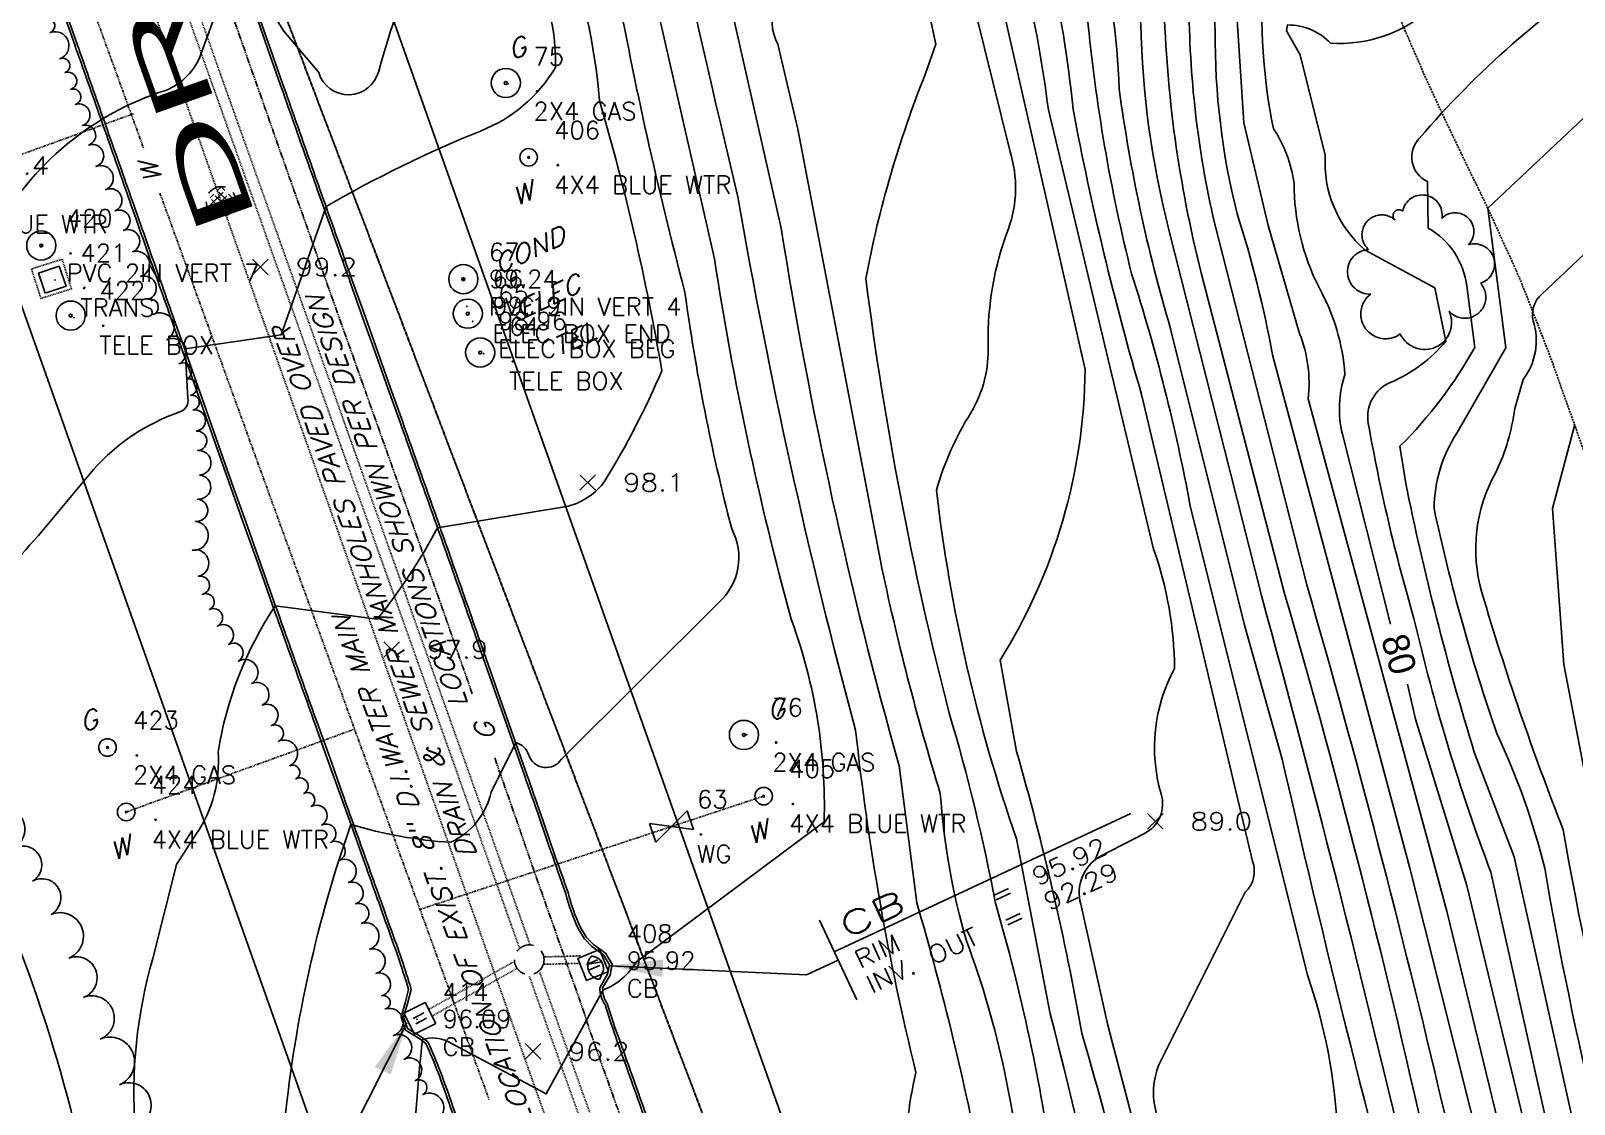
# Model space of a CAD drawing. Header units: feet. Extents: x 1023941 to 1026768, y 90264 to 94497.
# Drawn here: x 1025080.9 to 1025288.5, y 93004.4 to 93148.8 of the extents above; entities that cross this region are included whole.
import ezdxf
from ezdxf.enums import TextEntityAlignment as Align

# ---------------------------------------------------------------- set-up
doc = ezdxf.new("R2010")
doc.units = ezdxf.units.FT
doc.header["$MEASUREMENT"] = 0
for name, pattern in [('DASHED', [0.75, 0.5, -0.25]), ('DASHED4', [0.1875, 0.125, -0.0625]), ('DASHED8', [0.09375, 0.0625, -0.03125]), ('GAS', [1.44, 0.9, -0.06, 0.15, -0.06, 0, -0.06, 0.15, -0.06]), ('HIDDEN', [0.375, 0.25, -0.125]), ('HIDDEN2', [0.1875, 0.125, -0.0625]), ('LTP600', [40, 40, 0]), ('LTP706', [40, 40, 0]), ('WATER2', [0.56, 0.4, -0.04, 0, -0.04, 0, -0.04, 0, -0.04])]:
    doc.linetypes.add(name, pattern=pattern)
for name, color, linetype in [('ANNOTATE', 10, 'Continuous'), ('BRUSH', 9, 'Continuous'), ('CF-DEP_INT', 9, 'LTP706'), ('CF-INDEX', 11, 'Continuous'), ('CF-INTERMED', 9, 'Continuous'), ('CONCRETE-OBS', 9, 'HIDDEN2'), ('CURB', 10, 'Continuous'), ('CURB_BACK', 9, 'Continuous'), ('D7SWS-H', 9, 'DASHED8'), ('DESC', 2, 'Continuous'), ('E1SIT', 11, 'Continuous'), ('E2SWL-H', 11, 'DASHED4'), ('E3BDL', 6, 'Continuous'), ('E6DRL-H', 9, 'DASHED8'), ('E6GAL', 9, 'GAS'), ('E6SIL', 9, 'Continuous'), ('E6SIT', 9, 'Continuous'), ('E6TOS', 9, 'Continuous'), ('E6WTL', 9, 'WATER2'), ('E7DRS', 10, 'Continuous'), ('E7DRS-H', 9, 'DASHED8'), ('E7DRT', 10, 'Continuous'), ('E7GAT', 10, 'Continuous'), ('E7SIT', 10, 'Continuous'), ('E7SNT', 3, 'Continuous'), ('E7UTT', 10, 'Continuous'), ('E7WTS', 10, 'Continuous'), ('E7WTT', 10, 'Continuous'), ('ELEV', 9, 'Continuous'), ('GRAV_RD', 9, 'HIDDEN'), ('OBJECT', 10, 'Continuous'), ('PNTS', 2, 'Continuous'), ('POST', 10, 'Continuous'), ('SPOTELEV', 9, 'Continuous'), ('TREELINE', 9, 'LTP600'), ('UTILITY', 10, 'Continuous'), ('W6TVL', 10, 'DASHED')]:
    doc.layers.add(name, color=color, linetype=linetype)
doc.styles.add('240BT', font='swiss.ttf', dxfattribs={"width": 2, "height": 8})
doc.styles.add('60', font='simplex.shx', dxfattribs={"width": 1.15, "height": 2.4})
doc.styles.add('60S', font='simplex.shx', dxfattribs={"width": 1.15, "oblique": 22, "height": 2.4})
doc.styles.add('80', font='simplex.shx', dxfattribs={"width": 1.66, "height": 3.08})
doc.styles.add('S6', font='SIMPLEX', dxfattribs={"height": 0.083333})
doc.dimstyles.get("Standard").update_dxf_attribs({"dimtxt": 0.18, "dimasz": 0.18, "dimexe": 0.18, "dimexo": 0.0625, "dimgap": 0.09, "dimtad": 0, "dimtih": 1, "dimtoh": 1, "dimdec": 4, "dimzin": 0, "dimdsep": 46, "dimtxsty": 'Standard', "dimcen": 0.09, "dimadec": 0, "dimazin": 0, "dimtfac": 1, "dimtdec": 4, "dimtofl": 0, "dimtmove": 0, "dimatfit": 3, "dimfxl": 1, "dimtolj": 1, "dimtzin": 0, "dimarcsym": 0})

# ---------------------------------------------------------------- blocks, each defined once
blk = doc.blocks.new('SMH')
for p, q in [((-0.0369, -0.0123), (0.0123, 0.0369)), ((-0.0369, 0.0123), (-0.0246, 0.0246)), ((0.0123, -0.0369), (-0.0369, 0.0123)), ((-0.0246, -0.0246), (0.0246, 0.0246)), ((0.0246, -0.0246), (-0.0246, 0.0246)), ((-0.0123, 0.0369), (0, 0.0492)), ((0.0369, -0.0123), (-0.0123, 0.0369)), ((-0.0123, -0.0369), (0.0369, 0.0123)), ((0.0123, 0.0369), (0, 0.0492)), ((0.0369, 0.0123), (0.0246, 0.0246)), ((-0.0246, -0.0246), (-0.0369, -0.0123)), ((0, -0.0492), (-0.0123, -0.0369)), ((0, -0.0492), (0.0123, -0.0369)), ((0.0246, -0.0246), (0.0369, -0.0123))]:
    blk.add_line(p, q)
blk.add_circle((0, 0), 0.05)
blk = doc.blocks.new('DMH')
blk.add_circle((0, 0), 0.05)
blk = doc.blocks.new('OBJECT')
for radius in [0.49, 0.0508]:
    blk.add_circle((0, 0), radius)
blk = doc.blocks.new('POST')
for radius in [0.49, 0.0508]:
    blk.add_circle((0, 0), radius)
blk = doc.blocks.new('EROUT')
at = {"layer": 'E6SIL'}
for p, q in [((0.1174, 0.1477), (0.1174, -0.1477)), ((0.1174, 0), (0, 0)), ((0.1174, 0.0307), (1.2174, 0.0307))]:
    blk.add_line(p, q, dxfattribs=at)
at = {"layer": 'E1SIT', "style": '80', "width": 1.66}
blk.add_attdef('STRUC.', (0.1712, 0.0535), '', height=0.077, dxfattribs=at)
at = {"layer": 'E6SIT', "style": '60', "width": 1.15}
blk.add_text('OUT', height=0.06, dxfattribs=at).set_placement((0.399, -0.1505))
at = {"layer": 'E7SIT', "style": '60', "width": 1.15}
for s, p in [('RIM', (0.1712, -0.0585)), ('=', (0.6731, -0.0585)), ('INV.', (0.1712, -0.1505)), ('=', (0.6731, -0.1505))]:
    blk.add_text(s, height=0.06, dxfattribs=at).set_placement(p)
for tag, p in [('RIM', (0.8289, -0.0585)), ('INV.OUT', (0.8289, -0.1505))]:
    blk.add_attdef(tag, p, '', height=0.06, dxfattribs=at)
blk = doc.blocks.new('WG')
for p, q in [((-0.0334, -0.0669), (0.0334, 0.0669)), ((-0.0334, 0.0669), (0.0334, -0.0669)), ((-0.0334, 0.0669), (0.0334, 0.0669)), ((-0.0334, -0.0669), (0.0334, -0.0669))]:
    blk.add_line(p, q)
blk = doc.blocks.new('CB')
for p, q in [((-0.01, -0.0204), (-0.01, 0.0205)), ((0.01, -0.0204), (0.01, 0.0205))]:
    blk.add_line(p, q)
at = {"flags": 128}
blk.add_lwpolyline([(0.0398, 0.0398), (-0.0398, 0.0398), (-0.0398, -0.0398), (0.0398, -0.0398)], close=True, dxfattribs=at)
blk = doc.blocks.new('POINT')
blk.add_point((0, 0))
at = {"layer": 'DESC', "style": 'S6'}
blk.add_attdef('DESC', (0.1191, -0.1698), '', height=0.0833, dxfattribs=at)
at = {"layer": 'ELEV', "style": 'S6'}
blk.add_attdef('ELEV', (0.1191, -0.0403), '', height=0.0833, dxfattribs=at)
at = {"layer": 'PNTS', "style": 'S6'}
blk.add_attdef('POINT', (0.1191, 0.0855), '', height=0.0833, dxfattribs=at)
blk = doc.blocks.new('SPOT')
for p, q in [((-0.5, -0.5), (0.5, 0.5)), ((-0.5, 0.5), (0.5, -0.5))]:
    blk.add_line(p, q)
blk = doc.blocks.new('DEPRESS2')
blk.add_line((0.005859, -0.996094), (0.001953, -0.001953))

msp = doc.modelspace()

# ---------------------------------------------------------------- linework, layer by layer
at = {"layer": 'BRUSH', "flags": 128}
msp.add_lwpolyline([(1025082.77, 93150.42, -1), (1025083.52, 93148.56, -1), (1025084.84, 93145.05, -1), (1025085.54, 93143.19, -1), (1025086.29, 93140.93, -1), (1025086.93, 93138.91, -1), (1025087.84, 93136.05, -1), (1025088.72, 93133.44, -1), (1025089.69, 93130.54, -1), (1025090.99, 93127.43, -1), (1025092.27, 93124.58, -1), (1025093.4, 93121.93, -1), (1025094.63, 93119.07, -1), (1025095.69, 93115.73, -1), (1025096.69, 93112.64, -1), (1025097.35, 93110.62, -1), (1025099.21, 93107.22, -1), (1025100.87, 93104, -1), (1025101.93, 93101.96, -1), (1025102.43, 93099.77, -1), (1025102.75, 93097.79, -1), (1025103.2, 93094.95, -1), (1025103.39, 93092.34, -1), (1025103.63, 93089.03, -1), (1025103.38, 93085.79, -1), (1025103.07, 93082.8, -1), (1025102.67, 93078.95, -1), (1025103.45, 93075.41, -1), (1025103.99, 93072.97, -1), (1025104.96, 93070.94, -1), (1025106.02, 93068.7, -1), (1025107.52, 93066.25, -1), (1025108.86, 93063.99, -1), (1025110.63, 93060.97, -1), (1025112.06, 93058.06, -1), (1025113.3, 93055.32, -1), (1025114.24, 93053.22, -1), (1025115.75, 93049.92, -1), (1025116.56, 93048.15, -1), (1025117.64, 93046.17, -1), (1025118.64, 93044.44, -1), (1025120.06, 93041.94, -1), (1025121.27, 93039.61, -1), (1025122.5, 93037.23, -1), (1025123.67, 93034.2, -1), (1025124.61, 93031.35, -1), (1025125.42, 93028.72, -1), (1025126.49, 93025.25, -1), (1025127.37, 93022, -1), (1025128.14, 93018.97, -1), (1025128.58, 93017.2, -1), (1025129.71, 93013.62, -1), (1025131.12, 93010.42, -1), (1025132.65, 93007.55, -1), (1025133.65, 93005.67, -1), (1025135.43, 93002.23, -1)], format="xyb", dxfattribs=at)
at = {"layer": 'CF-DEP_INT', "elevation": 96, "flags": 128}
msp.add_lwpolyline([(1025157.91, 93022.29), (1025157.41, 93021.17, -0.595778736), (1025156.33, 93024.29, -0.489951429), (1025157.91, 93022.29)], format="xyb", close=True, dxfattribs=at)
at = {"layer": 'CF-INDEX', "flags": 128}
for points, elevation in [([(1025233.81, 92966.36, 0.023546727), (1025222.30128, 93013.96417, 0.026569814), (1025213.52, 93051.85), (1025211.31, 93064.13, 0.138258904), (1025222.75, 93103.25), (1025209.702, 93160.64177, -0.060865418), (1025198.64, 93218.38, -0.395473348), (1025203.85843, 93225.57245), (1025228.24, 93233.79), (1025242.41762, 93249.30749, -0.091775623), (1025248.08, 93253.5), (1025249.99, 93253.83), (1025252.97168, 93274.11369, -0.144840533), (1025258.48222, 93281.37987, -0.022574436), (1025317.53, 93320.78, -0.024701896), (1025368.87, 93351.96, -0.015470031), (1025406.28, 93384.19, -0.036721585), (1025425.15, 93400.06, 0.046452706), (1025435.65, 93411.16)], 90), ([(1025263.84, 93068.98), (1025257.35, 93094.55, -0.140862823), (1025257.70222, 93102.55904, 0.108443144), (1025254.21, 93114.25, -0.115949264), (1025250.85, 93128.29, 0.113559098), (1025248.07952, 93135.62868, -0.068553352), (1025246.73, 93156.51, -0.18585956), (1025252.46015, 93157.81382, 0.169763664), (1025263.81, 93161.05), (1025284.15, 93178.37, 0.041677343), (1025286.45, 93214.99, -0.037657925), (1025284.55961, 93234.46019, -0.042841619), (1025282.11, 93254.72, -0.040952165), (1025307.35, 93275.28, -0.065695738), (1025348.57182, 93305.94955, -0.03225639), (1025374.77174, 93324.47526, -0.076500359), (1025390.78585, 93331.19594), (1025409.04, 93343.01, -0.090563458), (1025421.59, 93347.68, 0.105259119), (1025432.91, 93353.44, -0.103009149), (1025462.62, 93367.15, -0.126279403), (1025511.56, 93372.91), (1025532.47, 93363.82)], 80), ([(1025280.94, 92851.49, -0.166567171), (1025281.1, 92860.71, 0.165861244), (1025281.28933, 92868.73287, -0.048497027), (1025280.61, 92887.24), (1025276.61, 92914.27, -0.079013244), (1025280.4058, 92928.43972, 0.211339932), (1025280.34, 92941.02), (1025267.2, 92990.81, 0.009760964), (1025246.46873, 93072.8287), (1025234.02279, 93122.0305, -0.057570188), (1025230.24, 93149.73, 0.037028103), (1025225.02, 93174.23), (1025220.9, 93184.71, -0.388728167), (1025224.11, 93192.99, -0.099710975), (1025247.4, 93201.47, 0.038825392), (1025265.25, 93218.91, -0.043539194), (1025267.89, 93232.55), (1025266.19, 93254.77, -0.29635681), (1025276.31, 93274.35), (1025295.72, 93286.8, -0.056826168), (1025334.21, 93313.5), (1025339.3, 93316.9)], 85), ([(1025052.75, 93101.43, -0.046120461), (1025057.39, 93117.42, -0.147480165), (1025063.6109, 93118.90913, 0.061641686), (1025076.11, 93121.74, -0.194800718), (1025099.08, 93140.79, 0.208594313), (1025103.82, 93145.65), (1025107.83602, 93156.70611), (1025108.68, 93158.82), (1025114.97328, 93148.73743), (1025119.66, 93143.18, 0.760064694), (1025127.71973, 93143.35882, -0.036729437), (1025139.75, 93176.22), (1025129.99, 93246.44, -0.038957029), (1025126.86, 93267.47), (1025126.98, 93271.83), (1025134.3, 93278.14)], 100), ([(1025135.57, 92907.81), (1025130.23, 92931.23, -0.363535719), (1025133.66, 92937.35, 0.094467143), (1025143.99, 92945.2, 0.055027383), (1025146.47, 92978.13), (1025158.81, 92972.54, 0.478301175), (1025163.61873, 92973.69026), (1025166.06, 92986.91), (1025167.56, 92991.67, 0.061012336), (1025185.83, 92989.86, 0.057234526), (1025197.13, 92992.98, 0.244156994), (1025198.54583, 92995.43236, -0.062971177), (1025199.99, 93008.64, -0.033133854), (1025191.87, 93054.73, -0.0233064), (1025176.05109, 93126.45123, -0.011677527), (1025158.71, 93206.63, -0.104106154)], 95), ([(1025293.62731, 93029.76172), (1025287.13, 93063.55), (1025285.63, 93084.54), (1025288.61, 93095.82, 0.135057867)], 75), ([(1025341.9, 92714.29), (1025342.95, 92740.83, -0.180061539), (1025347.05349, 92769.04392, 0.186578333), (1025346.9675, 92772.42133), (1025339.61, 92792.19, 0.075612417), (1025335.91, 92808.11), (1025323.0475, 92846.25288), (1025310.19274, 92890.71749, 0.029565866), (1025295.30673, 92945.9391), (1025274.11, 93033.8), (1025267.18, 93056.17), (1025266.12, 93060.89)], 80)]:
    msp.add_lwpolyline(points, format="xyb", dxfattribs=dict(at, elevation=elevation))
at = {"layer": 'CF-INTERMED', "flags": 128}
for points, elevation in [([(1025296.33, 92887.88, 0.010896427), (1025269.22, 92996.08, 0.016302061), (1025249.63, 93072.94), (1025238.37, 93116.24, -0.055669022), (1025233.36, 93152.59), (1025230.41, 93168.8, 0.072088901), (1025225.67, 93182.52), (1025224.07, 93187.14, -0.076295469), (1025248.72, 93193.83, 0.101110858), (1025269.12, 93210.91), (1025270.90305, 93235.03787, -0.044091778), (1025269.59, 93263.45, -0.123652003), (1025287.42398, 93277.56258, 0.062385108), (1025307.12672, 93292.28366, -0.04132432)], 84), ([(1025292.81318, 92917.76958), (1025270.81, 93004.32, 0.013035939), (1025252.55671, 93074.28331), (1025240.15, 93122.98, -0.056771599), (1025236.72969, 93152.74113), (1025232.68, 93175.22), (1025230.81, 93181.3, -0.319127929), (1025233.52277, 93183.62479), (1025249.96, 93186.09), (1025272.33, 93202.06, 0.100349491), (1025273.1, 93215.84), (1025273.86, 93226.76, 0.05368056), (1025272.55604, 93249.90396, -0.341272756), (1025283.52, 93271.58, 0.074632437), (1025311.99, 93292.34, -0.052193477)], 83), ([(1025291.45, 92784.09, 0.045580849), (1025284.47232, 92814.41436, -0.02234881), (1025269.61, 92888.42), (1025259.42, 92918.26, -0.224977734), (1025260.4, 92939.76, -0.074938067), (1025268.79, 92953.79, 0.173863262), (1025269.81, 92969.19, -0.011626102), (1025249.27, 93050.8), (1025244.19033, 93068.81889), (1025234.23557, 93108.73017, -0.038149492), (1025227.33, 93140.97, 0.058604667), (1025224.19278, 93161.97831, 0.082637714), (1025219.83899, 93177.0896, -0.048872923), (1025215.15, 93194.16, -0.323590394), (1025216.96586, 93197.24563), (1025239.64929, 93207.54527, 0.045547379), (1025260.4611, 93225.70257, 0.133515986), (1025263.78, 93232.01), (1025262.29, 93243.17, -0.045096512), (1025264.6, 93268.09, -0.072627825), (1025291.9337, 93288.01615, -0.049793588)], 86), ([(1025299.74756, 92919.11447), (1025287.85, 92962.57), (1025271.42, 93030.37), (1025252.76, 93099.3, 0.122470638), (1025251.6, 93108.08), (1025247.35, 93122.6), (1025244.08, 93136.43), (1025242.21, 93165.5, -0.183901538), (1025247.26, 93167.22, 0.186765178), (1025263.75, 93174.1), (1025276.85, 93183.89), (1025280.18, 93186.23, 0.082743022), (1025281.2602, 93219.38778, 0.021310993), (1025278.86, 93252.02, -0.203354848), (1025281.57, 93259.42, -0.048882126), (1025304.19, 93276.89, -0.039316155)], 81), ([(1025292.86, 92930.88), (1025266.42, 93036.16), (1025247.94, 93105.22, 0.033536553), (1025243.2, 93124.19, -0.063550685), (1025240.24017, 93148.73501, 0.05341965), (1025238, 93165.28), (1025237.46, 93169.68, -0.198928023), (1025238.51, 93175.13), (1025254.27, 93179.14), (1025276.34, 93194.34, 0.08028333), (1025277.26492, 93216.0778, 0.030549248), (1025275.6, 93253.1, -0.233816754), (1025277.55438, 93261.4416, -0.063492476), (1025292.84, 93272.93, 0.051647286)], 82), ([(1025297.35901, 92950.67846), (1025286.12757, 92996.11444), (1025277.32762, 93035.60808, -0.033294652), (1025266.98, 93069.75, -0.027632176), (1025260.84, 93095.99, -0.353215002), (1025263.9, 93101.54, 0.120922732), (1025271.28, 93107.06), (1025269.77, 93114.22), (1025260.43399, 93119.30655, -0.237424872), (1025255.05707, 93132.08779), (1025251.66, 93145.57), (1025249.85532, 93148.79359), (1025249.97, 93149.59, -0.210240271), (1025255.76, 93147.14, 0.202945834), (1025269.28018, 93151.85979), (1025288.29, 93168.43), (1025290.95077, 93203.45999, 0.069447359)], 79), ([(1025209.17, 92839.99, 0.037956124), (1025214.74, 92859.57), (1025225.9, 92850.41, 0.226522633), (1025239.16515, 92851.86892, 0.271342266), (1025244.47, 92858.83), (1025246.56356, 92865.35865, 0.150804207), (1025246.89, 92878.29), (1025243.16, 92901.9, -0.08852244), (1025234.24, 92938.68, 0.023042116), (1025218.04, 93016.56), (1025213.51465, 93040.10183, -0.054708057), (1025202.74, 93087, -0.070585278), (1025207.37, 93097.41, 0.150254463), (1025209.69, 93106.63, -0.095169906), (1025212.43, 93122.17, 0.164272264), (1025212.65131, 93132.5303), (1025200.04821, 93183.47351, -0.01922508)], 91), ([(1025097.29912, 92834.40702, 0.021855821), (1025086.92955, 92869.12487), (1025086.08, 92872.11, -0.071988677), (1025109.56, 92871.69, 0.054330775), (1025143.52, 92870.95, 0.441834288), (1025149.95, 92879.35, 0.064147589), (1025145.81, 92896.41, -0.306424615), (1025148.58938, 92910.65045, 0.202364986), (1025155.43799, 92928.47019), (1025157.31, 92947.36), (1025173.18, 92941.87, 0.037878926), (1025177.07, 92960.84), (1025178.05, 92963.69, -0.039877027), (1025194.29, 92965.33, -0.258139256), (1025204.84, 92959.68), (1025205.57, 92959.48, 0.096577498), (1025213.81, 92970.19), (1025208.9098, 92995.07062, 0.024722171), (1025200.1, 93031.47), (1025197.73275, 93049.92233, -0.029175227), (1025181.86566, 93122.24013), (1025169.07706, 93178.76548, -0.209418393)], 94), ([(1025283.40662, 92673.19437, 0.037419917), (1025284.57, 92751.32, 0.177495666), (1025272.74056, 92756.01499, -0.343459652), (1025260.7, 92765.24, -0.410767189), (1025263.79306, 92769.34238, 0.061843556), (1025280.24, 92775.39, 0.194995087), (1025281.57081, 92778.31606, 0.079526761), (1025277.87834, 92803.69077, -0.023722343), (1025260.58, 92884.73, 0.123686078), (1025252.51, 92912.99, -0.055387464), (1025246.05, 92940.11), (1025232.12634, 93004.11521, -0.169143074), (1025233.03, 93010.42), (1025244.29, 93032.9, 0.302596269), (1025245.2598, 93037.09439), (1025230.39, 93099.71, -0.025052233), (1025221.13, 93138.27, 0.064505848), (1025212.10825, 93177.22187, -0.057917919)], 88), ([(1025275.96, 92788.77, 0.014118648), (1025261.33, 92853.87, -0.045582564), (1025255.1, 92895.01, 0.110187437), (1025251.55, 92906.04, -0.099008192), (1025243.22, 92932.14, 0.029819552), (1025225.74, 93015.18), (1025222.16, 93031.29, -0.344106027), (1025224.74601, 93037.69832), (1025230.73, 93040.81, 0.368644203), (1025232.96, 93046.15, -0.196191827), (1025234.77, 93063, 0.084424886), (1025231.95, 93079.06), (1025217.8, 93138.18, 0.052341463), (1025209.81181, 93172.5273, -0.060973638)], 89), ([(1025101.88, 92832, 0.073743234), (1025095.42178, 92855.41943), (1025095.21, 92857.1, -0.41038123), (1025098.71943, 92856.03182, 0.243462612), (1025115.82278, 92845.45085, 0.020166845), (1025148.37, 92843.33, 0.229687825), (1025172.46979, 92853.35207, -0.221387191), (1025176.78, 92857.76, -0.105656188), (1025178.01177, 92875.30408), (1025178.75, 92886.49), (1025193.51, 92881.68, 0.328955952), (1025195.82679, 92884.07649), (1025201.44, 92898.18), (1025223.35, 92906.2, 0.064410964), (1025233.05, 92910.79, 0.279801272), (1025233.84297, 92914.75552, 0.00956649), (1025218.5, 92994.84, 0.036550369), (1025210.69284, 93031.42133, 0.025978274), (1025204.46, 93057.01, -0.031070363), (1025193.25, 93115.46, -0.048750241), (1025201.2781, 93143.05271), (1025202.65, 93147.02), (1025197.77793, 93169.85016, 0.068839272)], 92), ([(1025072.89945, 92929.83104, 0.347742085), (1025081.29005, 92928.43975), (1025090.03172, 92930.51797), (1025092.74533, 92932.11589), (1025101.78, 92941.39, 0.182522345), (1025103.51018, 92944.59771, -0.075337592), (1025105.48, 92955.09, -0.057478948), (1025098.43553, 92987.01022), (1025094.9815, 93000.99449, -0.090565358), (1025097.35086, 93023.98198), (1025100.52, 93036.62), (1025103.23526, 93040.79483, 0.170033682), (1025106.11041, 93051.7721, -0.107533824), (1025113.8, 93071.42), (1025127.53, 93069.64, 0.045431349), (1025135.64, 93081.92), (1025153.26, 93084.87, 0.178908726), (1025158.13761, 93088.25608, 0.03648032), (1025165.81, 93103.07, 0.028583239), (1025157.41152, 93139.44194, 0.069703901), (1025152.5, 93161.34, -0.031660826)], 98), ([(1025053.94, 92944.59), (1025049.33136, 92959.95556), (1025047.93, 92965.89, -0.498345808), (1025050.7, 92966.21, -0.068469387), (1025064.68, 92952.62, 0.067387119), (1025078.59, 92959.6, -0.059360116), (1025090.03, 92980.95, 0.106872847), (1025088.31551, 92995.06011, 0.069431486), (1025069.11, 93048.12, -0.202020679), (1025068.34, 93057.4, -0.113227611), (1025081.96249, 93080.90696), (1025089.35, 93089.76, -0.129541566), (1025100.99542, 93097.53736, 0.380657699), (1025102.04346, 93099.35282), (1025101.7, 93106.02), (1025114.62, 93107.92), (1025120.64, 93125.16, -0.035585603), (1025141.41, 93135.32, 0.168124728), (1025151.5, 93143.88, 0.121846859), (1025148.43, 93157.55, -0.022728143)], 99), ([(1025093.02914, 92831.84396, 0.064886788), (1025085.92868, 92858.92767, -0.051201178), (1025078.81, 92887.07), (1025076.70125, 92894.11287), (1025076.8, 92895.75), (1025078.49245, 92895.50296, 0.258776492), (1025092.98296, 92891.90886, -0.13622246), (1025104.70708, 92892.17064, 0.134102515), (1025121.51, 92892.28, -0.209271123), (1025132.42878, 92888.59479), (1025134.1, 92888.21), (1025128.69086, 92909.07771, 0.033426995), (1025117.43, 92955.98, -0.076514394), (1025126.61939, 92963.40195, 0.341879491), (1025132.72728, 92978.03984, -0.044387702), (1025133.61, 93013.07, -0.199838592), (1025137.00258, 93012.82166), (1025150.27, 93005.76), (1025157.92, 93019.76, 0.165127935), (1025162.38, 93023.53), (1025187.64, 93042.39, 0.095467019), (1025183.26, 93069.5, -0.029174991), (1025172.9, 93118.11), (1025163.57, 93159.08, -0.045317887)], 96), ([(1025292.02469, 92985.60993), (1025280.46869, 93037.66383), (1025275.10065, 93051.74382, -0.024904844), (1025265.84, 93088.15), (1025265.09, 93092.91, 0.070497766), (1025275.15, 93106.21), (1025274.09718, 93114.43726, 0.235357724), (1025268.91, 93122.26), (1025268.8, 93128.54, -0.519423808), (1025267.69614, 93134.32616, -0.070265087), (1025294.37, 93157.8, -0.038244098)], 78), ([(1025090.49196, 92834.87857, 0.05217023), (1025082.56079, 92862.70526, -0.035344851), (1025075.38, 92888.55), (1025070.49891, 92906.51975, -0.13677707), (1025069.73, 92911.9, -0.070164158), (1025086.22, 92906.61), (1025106.53, 92911.14, 0.345238142), (1025110.74292, 92912.3772, 0.077489009), (1025119.32, 92922.58, 0.081348622), (1025111.38, 92956.73, -0.073742749), (1025107.56525, 92974.82827, -0.052561785), (1025112.5, 92987.19, 0.118596454), (1025115.11341, 93002.17023, -0.059546005), (1025123.98, 93042.03, 0.058012586), (1025137.42, 93039.62, 0.230396332), (1025142.85652, 93046.37493), (1025146.16, 93053.03, -0.267310702), (1025147.91, 93051.36, 0.632357345), (1025152.29689, 93050.81952), (1025173.42, 93071.83, 0.347819172), (1025175.20804, 93081.79362, -0.029475977), (1025168.88, 93113.8, -0.019364146), (1025159.59487, 93155.535, -0.0584693)], 97), ([(1025099.7, 92834.41, 0.02444114), (1025090.35, 92864.54, -0.486201982), (1025092, 92866.1, -0.085283998), (1025102.5, 92861.92, -0.049008509), (1025127.94947, 92857.8506, 0.118186379), (1025154.27, 92861.71, 0.213174042), (1025163.83, 92875.43, 0.051272688), (1025167.30784, 92916.67302, -0.382970611), (1025168.56, 92917.71, 0.051209359), (1025181.02, 92915.01, 0.283253434), (1025184.18028, 92917.73492, 0.123697368), (1025187.64556, 92933.27928, -0.525614655), (1025189.89, 92933.06, 0.084719424), (1025210.58, 92931.26, 0.127356938), (1025217.86155, 92934.86549, 0.080790536), (1025223.71, 92941.75, 0.032454414), (1025214.44583, 92990.61845, 0.072393153), (1025206.79643, 93026.35403, -0.05442615), (1025203.27, 93046.2, -0.023399904), (1025195.21, 93077.51), (1025184.1016, 93135.56538), (1025181.4, 93147.03, -0.226730602), (1025181.1269, 93152.62643, 0.313188792)], 93), ([(1025287.48, 92668.4, 0.042200992), (1025289.06, 92748.81, 0.359315929), (1025281.75385, 92757.71871, -0.382632256), (1025275.57492, 92765.4362, -0.333698708), (1025280.55, 92771.44, 0.307738924), (1025286.62, 92783.28, 0.051281445), (1025281.67666, 92807.23544, -0.023844907), (1025265.28, 92885.41, 0.082474829), (1025255.44, 92916.79), (1025242.44, 92972.52, -0.121068694), (1025255.11, 92994.22, 0.198188371), (1025256.7, 93000.75, 0.07204898), (1025252.64, 93021.78), (1025236.89, 93084.87, 0.032151503), (1025229, 93116.12, -0.037718481), (1025223.0545, 93150.63701, 0.046842935)], 87), ([(1025300.71, 92968.85, -0.032088675), (1025284.57075, 93036.13222, 0.049426047), (1025278.12, 93054.26, -0.029953597), (1025269.69, 93084.53, -0.142372796), (1025272.75694, 93094.69248), (1025279.35, 93106.14), (1025276.9, 93124.96), (1025298.93, 93145.68, 0.500235101)], 77), ([(1025304.46, 92969.06, -0.031320999), (1025287.05984, 93041.30948, -0.021651707), (1025276.12, 93073.23, -0.203717282), (1025278.05, 93089.49, 0.07749095), (1025280.54, 93097.97), (1025281.68, 93101.9, 0.24571816), (1025283.01, 93109.78, -0.278756426), (1025284.16896, 93113.38763), (1025304.49, 93132.55, -0.15866219)], 76)]:
    msp.add_lwpolyline(points, format="xyb", dxfattribs=dict(at, elevation=elevation))
at = {"layer": 'CONCRETE-OBS', "flags": 128}
msp.add_lwpolyline([(1025086.39, 93114.09), (1025085.14, 93118.07), (1025081.02, 93116.77), (1025082.28, 93112.79), (1025086.39, 93114.09)], close=True, dxfattribs=at)
at = {"layer": 'CURB', "flags": 128}
for points in [[(1025164.03, 93001.07, -0.000386), (1025162.34, 93005.77, -0.000386), (1025160.66, 93010.48, -0.000565), (1025158.99, 93015.19), (1025158.89, 93015.47, -0.009717), (1025158.18, 93017.76, -0.148834), (1025157.48, 93020.06), (1025158.52, 93021.88), (1025158.79, 93023.15), (1025157.97, 93024.48), (1025156.4, 93025.62), (1025155.4, 93026.62), (1025154.55, 93028.02, -0.044662), (1025152.88, 93032.73, -0.001083), (1025151.22, 93037.44, -0.000727), (1025150.12, 93040.62, 0.000448), (1025149.03, 93043.79, 0.000668), (1025147.37, 93048.51), (1025145.72, 93053.22), (1025144.07, 93057.94), (1025142.42, 93062.66), (1025140.76, 93067.38, 0.000159), (1025139.11, 93072.1, 0.000159), (1025137.45, 93076.81, 0.000191), (1025135.78, 93081.53), (1025135.66, 93081.88, 0.000249), (1025133.99, 93086.6, 0.000155), (1025132.32, 93091.31, 0.000155), (1025130.64, 93096.02), (1025128.97, 93100.73), (1025127.29, 93105.44), (1025125.61, 93110.15), (1025123.94, 93114.86, -0.000151), (1025122.26, 93119.57, -0.000124), (1025120.89, 93123.46, -0.000196), (1025119.51, 93127.34, -0.000238), (1025117.85, 93132.06, -0.000159), (1025116.19, 93136.77, -0.000159), (1025114.53, 93141.49), (1025112.87, 93146.21), (1025111.22, 93150.92, 0.000131), (1025109.56, 93155.64, 0.000113)], [(1025085.85, 93150.7), (1025087.2, 93146.89, -0.000153), (1025088.54, 93143.09, -0.00019), (1025090.2, 93138.37, -0.000123), (1025091.86, 93133.65, -0.000123), (1025093.52, 93128.94, 0.000117), (1025095.18, 93124.22, 0.000105), (1025096.67, 93119.99, 0.000125), (1025098.16, 93115.76, 0.000139), (1025099.82, 93111.04), (1025101.49, 93106.33), (1025103.15, 93101.61), (1025104.82, 93096.9), (1025106.49, 93092.18), (1025108.16, 93087.47), (1025109.83, 93082.76), (1025111.5, 93078.05), (1025112.95, 93073.95, 0.00013), (1025114.41, 93069.85, 0.00015), (1025116.08, 93065.14, 0.000134), (1025117.76, 93060.43, 0.000134), (1025119.44, 93055.72), (1025121.13, 93051.01), (1025122.81, 93046.3, -0.000102), (1025124.49, 93041.6, -0.000102), (1025126.17, 93036.89, -0.000218), (1025127.85, 93032.18, -0.000194), (1025129.34, 93027.99, -0.00539), (1025130.83, 93023.8, -0.009828), (1025132.09, 93019.84), (1025131.6, 93017.93), (1025131.08, 93016.11), (1025131.6, 93014.58), (1025133.45, 93013.46), (1025134.34, 93012.76, -0.016705), (1025136.02, 93008.76, -0.010013), (1025137.7, 93004.05, -0.000412), (1025139.37, 92999.34, -0.000412)]]:
    msp.add_lwpolyline(points, format="xyb", dxfattribs=at)
at = {"layer": 'CURB_BACK', "flags": 128}
for points in [[(1025164.35, 93001.18, -0.000376), (1025162.65, 93005.89, -0.000376), (1025160.98, 93010.6, -0.000523), (1025159.3, 93015.31), (1025159.2, 93015.57, -0.009775), (1025158.52, 93017.8, -0.149435), (1025157.84, 93020.02), (1025158.84, 93021.76), (1025159.14, 93023.21), (1025158.22, 93024.71), (1025156.61, 93025.87), (1025155.67, 93026.82), (1025154.85, 93028.16, -0.044977), (1025153.19, 93032.88, -0.001038), (1025151.52, 93037.59, -0.000693), (1025150.43, 93040.74, 0.000428), (1025149.34, 93043.9, 0.000642), (1025147.69, 93048.62), (1025146.03, 93053.33), (1025144.38, 93058.05), (1025142.73, 93062.77), (1025141.07, 93067.49, 0.000158), (1025139.42, 93072.21, 0.000158), (1025137.76, 93076.92, 0.000247), (1025136.1, 93081.64), (1025135.97, 93082, 0.000197), (1025134.3, 93086.71, 0.000154), (1025132.63, 93091.42, 0.000154), (1025130.96, 93096.13), (1025129.28, 93100.84), (1025127.6, 93105.55), (1025125.93, 93110.26), (1025124.25, 93114.97, -0.00015), (1025122.58, 93119.69, -0.000124), (1025121.2, 93123.57, -0.000196), (1025119.82, 93127.45, -0.000238), (1025118.16, 93132.17, -0.000161), (1025116.5, 93136.88, -0.000161), (1025114.84, 93141.6), (1025113.19, 93146.32), (1025111.53, 93151.04, 0.000129), (1025109.88, 93155.75, 0.000111)], [(1025085.54, 93150.59), (1025086.88, 93146.78, -0.000155), (1025088.23, 93142.98, -0.000192), (1025089.89, 93138.26, -0.000121), (1025091.55, 93133.54, -0.000121), (1025093.21, 93128.83, 0.000114), (1025094.86, 93124.11, 0.000102), (1025096.35, 93119.88, 0.000126), (1025097.84, 93115.65, 0.00014), (1025099.51, 93110.93), (1025101.17, 93106.22), (1025102.84, 93101.5), (1025104.51, 93096.79), (1025106.17, 93092.07), (1025107.84, 93087.36), (1025109.51, 93082.65), (1025111.18, 93077.94), (1025112.64, 93073.84, 0.000129), (1025114.09, 93069.74, 0.000148), (1025115.77, 93065.03, 0.000132), (1025117.45, 93060.32, 0.000132), (1025119.13, 93055.61), (1025120.81, 93050.9), (1025122.5, 93046.19), (1025124.18, 93041.48), (1025125.86, 93036.77, -0.000212), (1025127.54, 93032.07, -0.000188), (1025129.03, 93027.88, -0.005444), (1025130.51, 93023.69, -0.009695), (1025131.74, 93019.83), (1025131.28, 93018.01), (1025130.73, 93016.1), (1025131.32, 93014.36), (1025133.26, 93013.18), (1025134.06, 93012.55, -0.016485), (1025135.71, 93008.64, -0.010091), (1025137.39, 93003.93, -0.000404), (1025139.06, 92999.22, -0.000404)]]:
    msp.add_lwpolyline(points, format="xyb", dxfattribs=at)
at = {"layer": 'E2SWL-H'}
for p, q in [((1025042.0894, 93307.76133), (1025106.5286, 93125.83665)), ((1025106.5286, 93125.83665), (1025206.69317, 92843.05217))]:
    msp.add_line(p, q, dxfattribs=at)
at = {"layer": 'E3BDL'}
for p, q in [((1025087.6808, 93268.89986), (1025239.11962, 92841.35802)), ((1025067.886, 93145.08027), (1025182.56272, 92821.3251))]:
    msp.add_line(p, q, dxfattribs=at)
at = {"layer": 'E6DRL-H'}
for p, q in [((1025146.60992, 93025.52184), (1025049.03913, 93299.95933)), ((1025148.02325, 93026.02432), (1025050.45246, 93300.46181)), ((1025134.4025, 93017.10252), (1025145.77585, 93023.48616)), ((1025134.89195, 93016.23049), (1025146.2653, 93022.61414)), ((1025149.99941, 93023.20782), (1025154.84584, 93023.3476)), ((1025150.0841, 93024.20422), (1025154.93052, 93024.34401)), ((1025212.04243, 92841.74601), (1025147.96097, 93021.6654)), ((1025213.45548, 92842.2493), (1025149.37402, 93022.16868))]:
    msp.add_line(p, q, dxfattribs=at)
at = {"layer": 'E6GAL', "flags": 128}
for points in [[(1025094.73176, 93188.58755), (1025095.52247, 93186.35746), (1025097.19214, 93181.6484), (1025098.86224, 93176.92811, -0.00010304), (1025100.53247, 93172.21746, -0.000102952), (1025102.20129, 93167.51081, -0.000194038), (1025103.86083, 93162.79209, -0.000168012), (1025105.30027, 93158.72369, -0.000112967), (1025106.72941, 93154.64614, -0.000131023), (1025108.38918, 93149.92678), (1025110.03931, 93145.21641), (1025111.69976, 93140.49515, 0.000158987), (1025113.36025, 93135.77374, 0.000158932), (1025115.02018, 93131.06396, 0.000238086), (1025116.68173, 93126.33956, 0.000195924), (1025118.06197, 93122.45886, 0.000123987), (1025119.43233, 93118.56786, 0.000151057), (1025121.11357, 93113.85437), (1025122.78342, 93109.14479), (1025124.46437, 93104.43213), (1025126.14342, 93099.72479), (1025127.81357, 93095.01436, -0.000155043), (1025129.49342, 93090.30479, -0.000154948), (1025131.16223, 93085.59814, -0.000248318), (1025132.82667, 93080.89387), (1025132.9471, 93080.54262, -0.000191551), (1025134.62116, 93075.81116, -0.000158884), (1025136.27931, 93071.10641, -0.000159014), (1025137.92883, 93066.3878), (1025139.58898, 93061.66735), (1025140.31602, 93059.58759)], [(1025143.32617, 93050.97938), (1025144.53998, 93047.51452, -0.000667557), (1025146.19623, 93042.80521, -0.000447301), (1025147.28278, 93039.64523, 0.000728127), (1025148.38734, 93036.45204, 0.001055364), (1025150.00892, 93031.85019), (1025155.41259, 93016.53487, 0.00827088), (1025156.05333, 93014.49302), (1025156.16305, 93014.18581, 0.000564417), (1025157.8336, 93009.47429, 0.000386115), (1025159.51566, 93004.75852, 0.000386138), (1025161.20783, 93000.05247, 0.000125942), (1025162.90757, 92995.34321, 0.000126007), (1025164.59818, 92990.64151, -0.000133995), (1025166.29757, 92985.9432, -0.000134056), (1025167.98773, 92981.23275, -0.000293668), (1025169.68461, 92976.54138), (1025169.98283, 92975.69643, -0.000141164), (1025171.66422, 92970.98254), (1025173.34532, 92966.26947), (1025175.03566, 92961.55852), (1025176.71471, 92956.86118), (1025178.39424, 92952.1525, 0.000125043), (1025180.07532, 92947.43947, 0.000124953), (1025181.76519, 92942.72983, 0.000252955), (1025183.44591, 92938.0178, 0.000189227), (1025184.7082, 92934.51146, 0.000029564), (1025184.95516, 92933.82838)]]:
    msp.add_lwpolyline(points, format="xyb", dxfattribs=at)
at = {"layer": 'E6WTL'}
for p, q in [((1025063.98142, 93126.48029), (1025094.80437, 93137.6705)), ((1025093.76153, 93043.69676), (1025124.58448, 93054.88697)), ((1025179.50625, 93045.83572), (1025133.28057, 93030.59288))]:
    msp.add_line(p, q, dxfattribs=at)
at = {"layer": 'E6WTL', "flags": 128}
for points in [[(1025043.69703, 93277.34705), (1025096.07896, 93133.06318)], [(1025098.30194, 93126.94006), (1025142.57979, 93004.97855)]]:
    msp.add_lwpolyline(points, dxfattribs=at)
at = {"layer": 'GRAV_RD', "flags": 128}
msp.add_lwpolyline([(1025074.64, 93298.38, -0.002573), (1025079.29, 93300.24, -0.002573), (1025083.93, 93302.11), (1025084.1, 93302.17, -0.001085), (1025088.76, 93303.96, -0.000907), (1025093.43, 93305.76, -0.000487), (1025095.95, 93306.71, -0.000769), (1025098.46, 93307.66, -0.00143), (1025103.16, 93309.38, 0.001044), (1025107.85, 93311.11, 0.000718), (1025111.07, 93312.31, 0.002021), (1025114.28, 93313.52, 0.00294), (1025118.93, 93315.37, 0.00075), (1025123.57, 93317.22, 0.00075), (1025128.21, 93319.1, -0.000826), (1025132.84, 93320.98), (1025133.87, 93321.39, -0.000654), (1025138.52, 93323.24, -0.000161), (1025143.16, 93325.09), (1025146.02, 93326.22), (1025150.32, 93327.93, -0.009588), (1025154.62, 93329.63, -0.022469), (1025161.96, 93331.96, -0.054433), (1025168.2, 93333.02, -0.093993), (1025172.91, 93329.72, -0.030902), (1025178.67, 93321.58, -0.010226), (1025182.97, 93314.6, -0.006572), (1025187.9, 93305.91, -0.002508), (1025190.28, 93301.51, 0.001783), (1025192.66, 93297.11, 0.001184), (1025194.28, 93294.21, 0.003291), (1025195.9, 93291.3, 0.004952), (1025198.47, 93287.02, 0.001259), (1025201.05, 93282.73, 0.000628), (1025202.34, 93280.6, 0.000258), (1025203.64, 93278.48, 0.000517), (1025206.27, 93274.22, -0.001666), (1025208.89, 93269.96, -0.001665), (1025211.45, 93265.67, -0.005768), (1025214.01, 93261.37), (1025214.73, 93260.11, -0.002545), (1025217.12, 93255.72, -0.001978), (1025219.52, 93251.33, -0.004247), (1025224.18, 93242.48, -0.002291), (1025226.43, 93238.01, -0.002521), (1025228.67, 93233.55), (1025229.08, 93232.72, -0.008143), (1025231.11, 93228.16, -0.002109), (1025233.15, 93223.59, -0.00211), (1025235.11, 93218.99, 0.004656), (1025237.07, 93214.39), (1025237.37, 93213.72, 0.005229), (1025239.52, 93209.21, -0.001022), (1025241.67, 93204.7, -0.000616), (1025242.95, 93201.97, -0.002364), (1025244.23, 93199.24, -0.003923), (1025246.24, 93194.66, -0.001152), (1025248.25, 93190.08, -0.001152), (1025250.22, 93185.49), (1025252.18, 93180.89), (1025253.09, 93178.76, -0.000222), (1025254, 93176.62, -0.000478), (1025255.96, 93172.02, -0.000348), (1025257.91, 93167.42, -0.000348), (1025259.85, 93162.81, 0.00059), (1025261.79, 93158.2, 0.00059), (1025263.75, 93153.6, 0.001429), (1025265.71, 93149, 0.000996), (1025267.11, 93145.81, 0.002548), (1025268.5, 93142.61, 0.00446), (1025272.74, 93133.55, 0.001605), (1025274.92, 93129.05, -0.003235), (1025277.1, 93124.54, -0.003231), (1025279.16, 93119.99, -0.006595), (1025281.21, 93115.44), (1025281.53, 93114.67, -0.005505), (1025283.35, 93110.02, -0.003505), (1025285.17, 93105.36, -0.003508), (1025286.85, 93100.65, -0.000885), (1025288.54, 93095.94, -0.000886), (1025290.19, 93091.22, 0.000987), (1025291.85, 93086.5), (1025292.3, 93085.24, -0.002527), (1025293.92, 93080.51, -0.003116), (1025295.54, 93075.78, -0.001346), (1025296.2, 93073.72, -0.001346), (1025296.86, 93071.67)], format="xyb", dxfattribs=at)
at = {"layer": 'TREELINE', "flags": 128}
for points in [[(1025038.04, 93083.95, -1), (1025035.89, 93090.96, -1), (1025033.67, 93097.08, -1), (1025030.38, 93104.36, -1), (1025027.97, 93109.48, -1), (1025024.83, 93116.84, -1), (1025022.33, 93122.62, -1), (1025018.84, 93129.83, -1), (1025016.46, 93134.92, -1), (1025014.27, 93140.5, -1), (1025012.37, 93145.49, -1), (1025009.14, 93153.76, -1), (1025008.01, 93159.99, -1), (1025006.09, 93165.32, -1), (1025003.33, 93170.08, -1), (1024999.82, 93175.75, -1), (1024996.83, 93180.94, -1), (1024994.46, 93185.38, -1), (1024991.35, 93191.65, -1), (1024988.96, 93196.62, -1), (1024985.74, 93203.94, -1), (1024983.39, 93208.87, -1), (1024979.3, 93215.74, -1), (1024976.28, 93220.56, -1), (1024972.04, 93227.36, -1), (1024969.47, 93231.86, -1), (1024967.24, 93237.93, -1), (1024969.5, 93243.96, -1), (1024976.1, 93245.21, -1), (1024982.37, 93241.75, -1), (1024987.2, 93235.67, -1), (1024990.5, 93228.39, -1), (1024992.62, 93223.2, -1), (1024994.93, 93218.03, -1), (1024998.18, 93210.78, -1), (1025000.82, 93204.65, -1), (1025003.32, 93199.2, -1), (1025007.01, 93192.48, -1), (1025010.23, 93187.01, -1), (1025015.41, 93183.37, -1), (1025022.15, 93187.44, -1), (1025026.73, 93190.43, -1), (1025032.62, 93193.35, -1), (1025037.19, 93190.61, -1), (1025041.54, 93185.52, -1), (1025037.77, 93180.44, -1), (1025036.33, 93174.95, -1), (1025037.22, 93170.11, -1), (1025038.97, 93165.05, -1), (1025041.93, 93159.13, -1), (1025041.18, 93153.85, -1), (1025039.35, 93148.15, -1), (1025038.07, 93142.91, -1), (1025039.71, 93137.49, -1), (1025041.21, 93132.49, -1), (1025040.43, 93122.86, -1), (1025042.49, 93117.22, -1), (1025044.78, 93112.41, -1), (1025047.72, 93106.63, -1), (1025050.81, 93101.11, -1), (1025053.38, 93096.06, -1), (1025055.76, 93091.39, -1), (1025060.04, 93084.63, -1), (1025062.95, 93079.38, -1), (1025065.3, 93074.59, -1), (1025067.81, 93069.16, -1), (1025070.53, 93063.6, -1), (1025071.03, 93057.96, -1), (1025072.74, 93050.02, -1), (1025075.7, 93044.04, -1), (1025078.54, 93038.76, -1), (1025081.17, 93034.4, -1), (1025083.67, 93029.93, -1), (1025086.02, 93024.05, -1), (1025088.02, 93018.75, -1), (1025090.26, 93013.14, -1), (1025092.86, 93007, -1), (1025095.36, 93001.55, -1), (1025097.55, 92996.68, -1), (1025099.43, 92987.71, -1), (1025096.21, 92982.68, -1), (1025091.15, 92985.22, -1), (1025086.97, 92991.25, -1), (1025083.34, 92996.84, -1), (1025079.22, 93004.08, -1), (1025076.65, 93008.81, -1), (1025072.55, 93017.18, -1), (1025070.5, 93022.47, -1), (1025067.16, 93030.95, -1), (1025064.09, 93036.87, -1), (1025061.41, 93041.93, -1), (1025058.05, 93048.82, -1), (1025054.88, 93055.06, -1), (1025050.67, 93062.63, -1), (1025047.49, 93068.02, -1), (1025042.6, 93075.62, -1), (1025039.2, 93080.57, -1), (1025038.04, 93083.95)], [(1025265.47, 93124.53, -1), (1025270.72, 93123.57, -1), (1025274.32, 93120.02, -1), (1025275.93, 93114.85, -1), (1025271.71, 93111.08, -1), (1025265.14, 93108.02, -1), (1025261.19, 93113.39, -1), (1025260.88, 93119.38, -1), (1025264.43, 93123.36, -1), (1025265.47, 93124.53)]]:
    msp.add_lwpolyline(points, format="xyb", close=True, dxfattribs=at)
at = {"layer": 'UTILITY', "flags": 128}
msp.add_lwpolyline([(1025082.87, 93113.49), (1025085.67, 93114.44), (1025084.76, 93117.13), (1025081.95, 93116.18), (1025082.87, 93113.49)], close=True, dxfattribs=at)
at = {"layer": 'W6TVL'}
for p, q in [((1025076.462, 93252.7679), (1026034.026, 90731.5309)), ((1026034.026, 90731.5309), (1025076.462, 93252.7679))]:
    msp.add_line(p, q, dxfattribs=at)

# ---------------------------------------------------------------- block references
at = {"layer": 'CF-DEP_INT', "xscale": 2.00000000000386, "yscale": 2, "zscale": 2, "rotation": 280.5525610016277}
msp.add_blockref('DEPRESS2', (1025157.67, 93023.54, 96), dxfattribs=at)
at = {"layer": 'D7SWS-H', "xscale": 40, "yscale": 40, "zscale": 40}
msp.add_blockref('SMH', (1025106.5286, 93125.83665), dxfattribs=at)
at = {"layer": 'E6SIL', "xscale": 40.00000000004214, "yscale": 40, "zscale": 40, "rotation": 24.99999999997301}
msp.add_blockref('EROUT', (1025185.27173, 93021.79117), dxfattribs=at).add_auto_attribs({'STRUC.': 'CB', 'RIM': '95.92', 'INV.OUT': '92.29'})
at = {"layer": 'E6TOS', "xscale": 28.80000000004657, "yscale": 28.80000000000291, "zscale": 28.79999999999999}
for p, values in [((1025145.10803, 93141.68739), {'ELEV': '.', 'POINT': '75', 'DESC': '2X4 GAS'}), ((1025147.88869, 93131.77588), {'ELEV': '.', 'POINT': '406', 'DESC': '4X4 BLUE WTR'}), ((1025063.98142, 93126.48029), {'ELEV': '100.34', 'POINT': '419', 'DESC': '4X4 BLUE WTR'}), ((1025082.33117, 93119.91624), {'ELEV': '.', 'POINT': '420', 'DESC': 'PVC 2IN VERT 7'}), ((1025084.17715, 93115.25714), {'ELEV': '.', 'POINT': '421', 'DESC': 'TRANS'}), ((1025139.1149, 93115.38315), {'ELEV': '99.24', 'POINT': '67', 'DESC': 'PVC 2IN VERT 4'}), ((1025139.61421, 93111.75177), {'ELEV': '99.19', 'POINT': '66', 'DESC': 'ELEC BOX END'}), ((1025086.72493, 93110.19868), {'ELEV': '.', 'POINT': '422', 'DESC': 'TELE BOX'}), ((1025140.36513, 93109.72748), {'ELEV': '98.96', 'POINT': '65', 'DESC': 'ELEC BOX BEG'}), ((1025141.82359, 93105.36858), {'ELEV': '.', 'POINT': '64', 'DESC': 'TELE BOX'}), ((1025177.23685, 93054.09765), {'ELEV': '.', 'POINT': '76', 'DESC': '2X4 GAS'}), ((1025091.24321, 93052.38421), {'ELEV': '.', 'POINT': '423', 'DESC': '2X4 GAS'}), ((1025179.50625, 93045.83572), {'ELEV': '.', 'POINT': '405', 'DESC': '4X4 BLUE WTR'}), ((1025093.76153, 93043.69676), {'ELEV': '.', 'POINT': '424', 'DESC': '4X4 BLUE WTR'}), ((1025167.11793, 93041.7507), {'ELEV': '.', 'POINT': '63', 'DESC': 'WG'}), ((1025157.6617, 93023.66655), {'ELEV': '95.92', 'POINT': '408', 'DESC': 'CB'}), ((1025132.89823, 93015.81492), {'ELEV': '96.09', 'POINT': '414', 'DESC': 'CB'})]:
    msp.add_blockref('POINT', p, dxfattribs=at).add_auto_attribs(values)
at = {"layer": 'E7DRS', "yscale": 40, "zscale": 40}
for p, xscale, rotation in [((1025156.56606, 93023.11117), 40.00000000001882, 292.0932117797684), ((1025133.26046, 93015.93828), 39.99999999998224, 296.8249556415174)]:
    msp.add_blockref('CB', p, dxfattribs=dict(at, xscale=xscale, rotation=rotation))
at = {"layer": 'E7DRS-H', "xscale": 40, "yscale": 40, "zscale": 40}
msp.add_blockref('DMH', (1025147.96869, 93023.81842), dxfattribs=at)
at = {"layer": 'E7WTS', "xscale": 39.99999999999508, "yscale": 40, "zscale": 40, "rotation": 288.7745702859351}
msp.add_blockref('WG', (1025167.11793, 93041.7507), dxfattribs=at)
at = {"layer": 'OBJECT', "xscale": 4, "yscale": 4, "zscale": 4}
for p in [(1025144.82, 93141.79), (1025082.33117, 93119.91624), (1025139.1149, 93115.38315), (1025086.29, 93110.49), (1025139.71, 93110.75), (1025141.38, 93105.52), (1025176.85, 93054.07)]:
    msp.add_blockref('OBJECT', p, dxfattribs=at)
at = {"layer": 'POST', "xscale": 2.400000000023283, "yscale": 2.399999999994179, "zscale": 2.4}
for p in [(1025147.88869, 93131.77588), (1025091.24321, 93052.38421), (1025179.50625, 93045.83572), (1025093.76153, 93043.69676)]:
    msp.add_blockref('POST', p, dxfattribs=at)
at = {"layer": 'SPOTELEV', "xscale": 2.099999999976717, "yscale": 2.100000000005821, "zscale": 2.1}
for p in [(1025111.82, 93117.02), (1025155.85, 93088.03), (1025129.46, 93065.56), (1025232.2, 93042.45), (1025148.48, 93011.48)]:
    msp.add_blockref('SPOT', p, dxfattribs=at)

# ---------------------------------------------------------------- texts
at = {"layer": 'ANNOTATE'}
msp.add_text('80', height=3.6, rotation=285.70069, dxfattribs=at).set_placement((1025264.98, 93064.94), align=Align.MIDDLE_CENTER)
at = {"layer": 'E6GAL', "style": '60S', "oblique": 22, "width": 1.15}
msp.add_text('G', height=2.4, rotation=109.268415, dxfattribs=at).set_placement((1025142.11262, 93054.44821), align=Align.MIDDLE)
at = {"layer": 'E6WTL', "style": '60S', "oblique": 22, "width": 1.15}
msp.add_text('W', height=2.4, rotation=108.988471, dxfattribs=at).set_placement((1025097.12767, 93129.66881), align=Align.MIDDLE)
at = {"layer": 'E7DRT', "style": '60S', "oblique": 22, "width": 1.15}
for s, p in [('LOCATIONS SHOWN PER DESIGN', (1025139.80185, 93058.10336)), ('DRAIN & SEWER MANHOLES PAVED OVER', (1025140.97646, 93037.86692))]:
    msp.add_text(s, height=2.4, rotation=109.4574483, dxfattribs=at).set_placement(p)
at = {"layer": 'E7GAT', "style": '60S', "oblique": 22, "width": 1.15}
for p in [(1025145.61048, 93144.79021), (1025180.43894, 93055.77582), (1025087.99048, 93054.31259)]:
    msp.add_text('G', height=2.4, rotation=25, dxfattribs=at).set_placement(p)
at = {"layer": 'E7SNT', "style": '240BT', "width": 2}
msp.add_text('DRIVE', height=8, rotation=109.5747351, dxfattribs=at).set_placement((1025111.36656, 93123.47515))
at = {"layer": 'E7UTT', "style": '60S', "oblique": 22, "width": 1.15}
for s, p in [('COND', (1025143.8004, 93116.0388)), ('ELEC', (1025146.97692, 93110.05884)), ('TEL', (1025151.6898, 93104.9587))]:
    msp.add_text(s, height=2.4, rotation=25, dxfattribs=at).set_placement(p)
at = {"layer": 'E7WTT', "style": '60S', "oblique": 22, "width": 1.15}
for s, rotation, p in [('W', 25, (1025146.18889, 93125.14102)), ('APPROX. LOCATION OF EXIST. 8" D.I.WATER MAIN', 109.9533133, (1025154.58976, 92985.54527)), ('W', 25, (1025177.80644, 93039.20086)), ('W', 25, (1025092.06172, 93037.0619))]:
    msp.add_text(s, height=2.4, rotation=rotation, dxfattribs=at).set_placement(p)
at = {"layer": 'SPOTELEV', "style": '60', "width": 1.15}
for s, p in [('100.4', (1025078.08, 93130.69)), ('99.2', (1025120.69, 93117.02)), ('98.1', (1025164.72, 93088.03)), ('97.9', (1025138.33, 93065.56)), ('89.0', (1025241.06, 93042.45)), ('96.2', (1025157.35, 93011.48))]:
    msp.add_text(s, height=2.4, dxfattribs=at).set_placement(p, align=Align.MIDDLE_CENTER)

# ---------------------------------------------------------------- leaders
at = {"layer": 'E6SIL'}
for points in [[(1025158.75178, 93022.99709), (1025185.27173, 93021.79117)], [(1025131.52337, 93015.31391), (1025113.16726, 92979.00019)]]:
    msp.add_leader(points, dimstyle='Standard', override={"dimscale": 40, "dimexo": 0.0625, "dimtxsty": '60S'}, dxfattribs=at)

doc.saveas('drawing.dxf')
